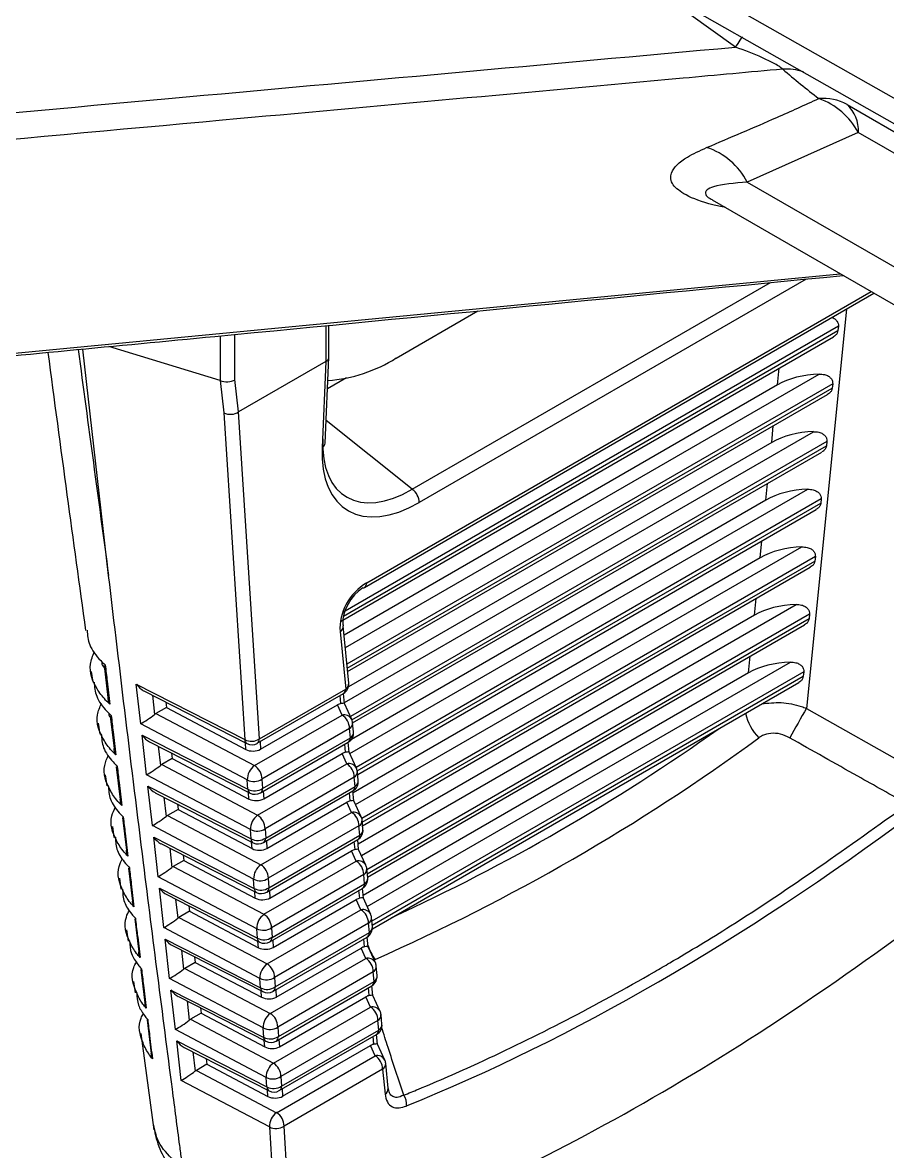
# Model space of a CAD drawing. Extents: x 11 to 120, y 2 to 94.
# Drawn here: x 21.77 to 22.577, y 70.063 to 71.116 of the extents above; entities that cross this region are included whole.
import ezdxf

# ---------------------------------------------------------------- set-up
doc = ezdxf.new("R2010")
doc.units = 0
doc.header["$MEASUREMENT"] = 0
doc.layers.add('OBJECT', color=7, linetype='CONTINUOUS')

msp = doc.modelspace()

# ---------------------------------------------------------------- linework, layer by layer
at = {"layer": 'OBJECT'}
for p, q in [((22.4349, 71.0931), (22.3534, 71.1516)), ((22.5389, 71.0395), (25.3101, 69.4397)), ((22.5494, 71.0135), (22.4457, 70.9672)), ((25.3194, 69.4144), (22.5494, 71.0135)), ((22.4457, 70.9672), (25.3156, 69.3104)), ((22.4127, 70.9509), (22.4129, 70.9508)), ((22.413, 70.9507), (25.3367, 69.2629)), ((21.6655, 70.7982), (22.5325, 70.8817)), ((22.1333, 70.6807), (22.4674, 70.8736)), ((22.5007, 70.8768), (22.1397, 70.6684)), ((22.0888, 70.5892), (22.564, 70.8635)), ((22.0908, 70.5934), (22.5614, 70.865)), ((22.1184, 70.8031), (22.1946, 70.8471)), ((22.5383, 70.8487), (22.5011, 70.4764)), ((22.0526, 70.8333), (22.0526, 70.7999)), ((22.0556, 70.804), (22.0556, 70.8336)), ((22.5309, 70.8329), (22.0684, 70.5659)), ((22.5309, 70.8329), (22.5304, 70.8288)), ((21.954, 70.8238), (21.954, 70.7823)), ((21.9679, 70.783), (21.9679, 70.8251)), ((22.0663, 70.5574), (22.5261, 70.8229)), ((22.0692, 70.5625), (22.5304, 70.8288)), ((21.8501, 70.6003), (21.8261, 70.8115)), ((21.954, 70.7823), (21.8503, 70.8138)), ((22.0526, 70.7999), (21.9713, 70.7529)), ((22.0526, 70.7999), (22.0492, 70.7196)), ((22.0521, 70.7237), (22.0556, 70.8039)), ((22.0526, 70.7999), (22.0526, 70.7999)), ((22.474, 70.7781), (22.4755, 70.7937)), ((21.9542, 70.7822), (21.9576, 70.752)), ((21.9713, 70.7529), (21.9679, 70.783)), ((22.0719, 70.7845), (22.0543, 70.7743)), ((22.474, 70.7781), (22.0697, 70.5447)), ((22.0709, 70.533), (22.513, 70.7882)), ((22.5255, 70.7791), (22.0724, 70.5176)), ((22.5255, 70.7791), (22.5251, 70.775)), ((22.0727, 70.5139), (22.5251, 70.775)), ((22.073, 70.5107), (22.5207, 70.7692)), ((21.9576, 70.752), (21.977, 70.4472)), ((21.9907, 70.4479), (21.9713, 70.7529)), ((22.1333, 70.6807), (22.053, 70.7448)), ((22.4686, 70.7244), (22.4701, 70.7399)), ((22.07, 70.4818), (22.5076, 70.7344)), ((22.5201, 70.7254), (22.0756, 70.4688)), ((22.5201, 70.7254), (22.5197, 70.7213)), ((22.4686, 70.7244), (22.0738, 70.4965)), ((22.077, 70.4658), (22.5197, 70.7213)), ((22.0777, 70.4628), (22.5154, 70.7154)), ((22.4632, 70.6706), (22.4647, 70.6862)), ((22.0751, 70.4342), (22.5022, 70.6807)), ((22.4632, 70.6706), (22.0765, 70.4474)), ((22.5147, 70.6717), (22.081, 70.4213)), ((22.082, 70.418), (22.5143, 70.6676)), ((22.5147, 70.6717), (22.5143, 70.6676)), ((22.0824, 70.4148), (22.51, 70.6617)), ((22.4578, 70.6169), (22.4594, 70.6325)), ((22.0805, 70.3867), (22.4968, 70.627)), ((22.4578, 70.6169), (22.0782, 70.3977)), ((22.5093, 70.6179), (22.0862, 70.3737)), ((22.0867, 70.3701), (22.5089, 70.6138)), ((22.5093, 70.6179), (22.5089, 70.6138)), ((22.087, 70.3669), (22.5046, 70.608)), ((22.4524, 70.5632), (22.454, 70.5787)), ((22.0859, 70.3391), (22.4914, 70.5732)), ((22.4524, 70.5632), (22.0829, 70.3498)), ((22.5039, 70.5642), (22.091, 70.3258)), ((22.0914, 70.3222), (22.5035, 70.5601)), ((22.5039, 70.5642), (22.5035, 70.5601)), ((22.066, 70.548), (22.0712, 70.4944)), ((22.0741, 70.4999), (22.0689, 70.5535)), ((22.0917, 70.319), (22.4992, 70.5542)), ((21.8459, 70.5163), (21.8494, 70.4864)), ((22.0913, 70.2916), (22.486, 70.5195)), ((22.447, 70.5094), (22.4486, 70.525)), ((21.8338, 70.5109), (21.8352, 70.5007)), ((22.447, 70.5094), (22.0875, 70.3019)), ((22.4986, 70.5105), (22.0957, 70.2779)), ((22.096, 70.2742), (22.4981, 70.5064)), ((22.4986, 70.5105), (22.4981, 70.5064)), ((21.8759, 70.4988), (21.977, 70.4472)), ((21.8801, 70.462), (21.8759, 70.4988)), ((21.9907, 70.4479), (22.0712, 70.4944)), ((22.0962, 70.2709), (22.4938, 70.5005)), ((21.8828, 70.4928), (21.9791, 70.4435)), ((21.8909, 70.4886), (21.893, 70.4706)), ((21.9887, 70.4438), (22.0691, 70.4902)), ((22.0667, 70.4808), (22.066, 70.4884)), ((22.0701, 70.4809), (22.0692, 70.4903)), ((21.904, 70.4771), (21.8942, 70.4715)), ((21.9034, 70.4822), (21.904, 70.4771)), ((21.904, 70.4771), (21.978, 70.4381)), ((21.9918, 70.4382), (22.0635, 70.4796)), ((22.0678, 70.4701), (22.0635, 70.4796)), ((22.0768, 70.4661), (22.0701, 70.4809)), ((22.5011, 70.4764), (22.6125, 70.4133)), ((21.8404, 70.4627), (21.8418, 70.4524)), ((21.8516, 70.4691), (21.8551, 70.439)), ((21.8942, 70.4715), (21.9861, 70.423)), ((21.9861, 70.423), (22.0678, 70.4701)), ((22.0785, 70.4544), (22.0777, 70.4629)), ((21.9794, 70.4096), (21.8801, 70.462)), ((22.0748, 70.4575), (21.9931, 70.4103)), ((22.0756, 70.449), (22.0748, 70.4575)), ((21.8813, 70.4513), (21.98, 70.4009)), ((21.8855, 70.4145), (21.8813, 70.4513)), ((21.8881, 70.4453), (21.9821, 70.3973)), ((21.978, 70.4381), (21.9777, 70.4443)), ((21.9913, 70.4453), (21.9918, 70.4382)), ((21.9916, 70.3975), (22.0736, 70.4448)), ((21.9937, 70.4017), (22.0756, 70.449)), ((22.0711, 70.4355), (22.0704, 70.443)), ((22.0745, 70.4355), (22.0736, 70.4448)), ((21.8963, 70.4411), (21.8984, 70.4231)), ((21.9088, 70.4347), (21.9094, 70.4296)), ((21.9947, 70.392), (22.0679, 70.4342)), ((22.0722, 70.4247), (22.0679, 70.4342)), ((22.0812, 70.4207), (22.0745, 70.4356)), ((21.8572, 70.4218), (21.8608, 70.3915)), ((21.9094, 70.4296), (21.8996, 70.424)), ((21.8996, 70.424), (21.9891, 70.3767)), ((21.9094, 70.4296), (21.981, 70.3918)), ((21.9891, 70.3767), (22.0722, 70.4247)), ((21.847, 70.4145), (21.8484, 70.4042)), ((21.9824, 70.3633), (21.8855, 70.4145)), ((21.98, 70.4009), (21.9794, 70.4096)), ((21.9931, 70.4103), (21.9937, 70.4017)), ((22.0792, 70.4121), (21.9961, 70.3641)), ((22.08, 70.4035), (22.0792, 70.4121)), ((22.0829, 70.409), (22.0821, 70.4176)), ((21.8867, 70.4038), (21.9829, 70.3546)), ((21.8909, 70.367), (21.8867, 70.4038)), ((21.9943, 70.3991), (21.9947, 70.392)), ((21.9946, 70.3512), (22.078, 70.3994)), ((21.9966, 70.3554), (22.08, 70.4035)), ((22.0789, 70.3902), (22.078, 70.3994)), ((21.8935, 70.3977), (21.985, 70.351)), ((21.9017, 70.3936), (21.9037, 70.3756)), ((21.981, 70.3918), (21.9806, 70.398)), ((21.9977, 70.3458), (22.0723, 70.3888)), ((22.0766, 70.3793), (22.0723, 70.3888)), ((22.0755, 70.3901), (22.0748, 70.3976)), ((22.0857, 70.3753), (22.0789, 70.3902)), ((21.9148, 70.3821), (21.905, 70.3764)), ((21.9142, 70.3872), (21.9148, 70.3821)), ((21.9148, 70.3821), (21.9839, 70.3456)), ((21.992, 70.3305), (22.0766, 70.3793)), ((21.8629, 70.3746), (21.8666, 70.3441)), ((21.905, 70.3764), (21.992, 70.3305)), ((22.0873, 70.3636), (22.0865, 70.3722)), ((21.8536, 70.3662), (21.855, 70.3559)), ((21.9853, 70.3171), (21.8909, 70.367)), ((21.9829, 70.3546), (21.9824, 70.3633)), ((21.9961, 70.3641), (21.9966, 70.3554)), ((22.0836, 70.3667), (21.999, 70.3179)), ((21.9996, 70.3091), (22.0845, 70.3581)), ((22.0845, 70.3581), (22.0836, 70.3667)), ((21.8921, 70.3563), (21.9859, 70.3084)), ((21.8963, 70.3194), (21.8921, 70.3563)), ((21.8989, 70.3502), (21.988, 70.3047)), ((21.9839, 70.3456), (21.9835, 70.3517)), ((21.9972, 70.3528), (21.9977, 70.3458)), ((21.9975, 70.305), (22.0824, 70.354)), ((22.0799, 70.3447), (22.0792, 70.3521)), ((22.0833, 70.3448), (22.0824, 70.354)), ((21.9071, 70.346), (21.9091, 70.3281)), ((21.9196, 70.3396), (21.9202, 70.3346)), ((22.0006, 70.2995), (22.0767, 70.3435)), ((22.081, 70.334), (22.0767, 70.3435)), ((22.0901, 70.33), (22.0833, 70.3448)), ((21.8687, 70.3273), (21.8723, 70.2967)), ((21.9202, 70.3346), (21.9103, 70.3289)), ((21.9103, 70.3289), (21.995, 70.2843)), ((21.9202, 70.3346), (21.9869, 70.2994)), ((21.995, 70.2843), (22.081, 70.334)), ((22.0918, 70.3182), (22.0909, 70.3268)), ((21.8602, 70.318), (21.8616, 70.3077)), ((21.9883, 70.2709), (21.8963, 70.3194)), ((21.9859, 70.3084), (21.9853, 70.3171)), ((21.999, 70.3179), (21.9996, 70.3091)), ((22.088, 70.3213), (22.002, 70.2716)), ((22.0889, 70.3127), (22.088, 70.3213)), ((21.8975, 70.3088), (21.9888, 70.2621)), ((21.9016, 70.2719), (21.8975, 70.3088)), ((21.9869, 70.2994), (21.9865, 70.3055)), ((22.0002, 70.3065), (22.0006, 70.2995)), ((22.0004, 70.2587), (22.0868, 70.3085)), ((22.0025, 70.2628), (22.0889, 70.3127)), ((22.0843, 70.2993), (22.0836, 70.3067)), ((22.0878, 70.2994), (22.0869, 70.3086)), ((21.9043, 70.3027), (21.9909, 70.2584)), ((21.9125, 70.2985), (21.9145, 70.2806)), ((22.0036, 70.2533), (22.0811, 70.2981)), ((22.0854, 70.2886), (22.0811, 70.2981)), ((22.0945, 70.2846), (22.0877, 70.2994)), ((21.9255, 70.2871), (21.9157, 70.2814)), ((21.925, 70.2921), (21.9255, 70.2871)), ((21.9255, 70.2871), (21.9898, 70.2531)), ((21.9979, 70.238), (22.0854, 70.2886)), ((21.8744, 70.2801), (21.8781, 70.2492)), ((21.9157, 70.2814), (21.9979, 70.238)), ((22.0924, 70.2759), (22.0049, 70.2254)), ((22.0933, 70.2673), (22.0924, 70.2759)), ((22.0962, 70.2727), (22.0953, 70.2814)), ((21.8668, 70.2698), (21.8682, 70.2594)), ((21.9912, 70.2246), (21.9016, 70.2719)), ((21.9888, 70.2621), (21.9883, 70.2709)), ((22.002, 70.2716), (22.0025, 70.2628)), ((22.0034, 70.2124), (22.0912, 70.2631)), ((22.0055, 70.2166), (22.0933, 70.2673)), ((22.0922, 70.254), (22.0913, 70.2631)), ((21.9028, 70.2612), (21.9918, 70.2158)), ((21.907, 70.2244), (21.9028, 70.2612)), ((21.9097, 70.2552), (21.9938, 70.2122)), ((21.9898, 70.2531), (21.9894, 70.2592)), ((22.0031, 70.2602), (22.0036, 70.2533)), ((22.0065, 70.2071), (22.0855, 70.2527)), ((22.0899, 70.2432), (22.0855, 70.2527)), ((22.0888, 70.2539), (22.088, 70.2613)), ((22.0989, 70.2392), (22.0922, 70.254)), ((21.9179, 70.251), (21.9199, 70.2331)), ((21.9303, 70.2446), (21.9309, 70.2395)), ((22.0008, 70.1918), (22.0899, 70.2432)), ((21.8802, 70.2329), (21.8839, 70.2019)), ((21.9309, 70.2395), (21.9211, 70.2339)), ((21.9211, 70.2339), (22.0008, 70.1918)), ((21.9309, 70.2395), (21.9928, 70.2069)), ((22.1006, 70.2273), (22.0997, 70.236)), ((21.8734, 70.2215), (21.8748, 70.2112)), ((21.9941, 70.1784), (21.907, 70.2244)), ((21.9918, 70.2158), (21.9912, 70.2246)), ((22.0049, 70.2254), (22.0055, 70.2166)), ((22.0969, 70.2306), (22.0078, 70.1792)), ((22.0084, 70.1703), (22.0977, 70.2218)), ((22.0977, 70.2218), (22.0969, 70.2306)), ((21.9082, 70.2137), (21.9947, 70.1695)), ((21.9124, 70.1769), (21.9082, 70.2137)), ((21.9928, 70.2069), (21.9924, 70.2129)), ((22.0061, 70.214), (22.0065, 70.2071)), ((22.0063, 70.1661), (22.0956, 70.2177)), ((22.0932, 70.2085), (22.0925, 70.2159)), ((22.0966, 70.2086), (22.0957, 70.2177)), ((21.9151, 70.2077), (21.9968, 70.1659)), ((21.9232, 70.2035), (21.9253, 70.1855)), ((22.0095, 70.1608), (22.0899, 70.2073)), ((22.0943, 70.1978), (22.0899, 70.2073)), ((22.1033, 70.1938), (22.0966, 70.2086)), ((21.9363, 70.192), (21.9265, 70.1864)), ((21.9357, 70.1971), (21.9363, 70.192)), ((21.9363, 70.192), (21.9957, 70.1607)), ((22.0038, 70.1456), (22.0943, 70.1978)), ((22.105, 70.1819), (22.1042, 70.1906)), ((21.886, 70.1858), (21.8898, 70.1545)), ((21.9265, 70.1864), (22.0038, 70.1456)), ((21.9947, 70.1695), (21.9941, 70.1784)), ((22.0078, 70.1792), (22.0084, 70.1703)), ((22.1013, 70.1852), (22.0108, 70.1329)), ((22.1021, 70.1764), (22.1013, 70.1852)), ((21.88, 70.1733), (21.8924, 70.0832)), ((21.9971, 70.1322), (21.9124, 70.1769)), ((22.009, 70.1677), (22.0095, 70.1608)), ((22.0093, 70.1199), (22.1001, 70.1723)), ((22.0114, 70.124), (22.1021, 70.1764)), ((22.0976, 70.1632), (22.0969, 70.1704)), ((22.101, 70.1632), (22.1001, 70.1723)), ((21.9136, 70.1662), (21.9977, 70.1233)), ((21.9178, 70.1294), (21.9136, 70.1662)), ((21.9204, 70.1601), (21.9997, 70.1196)), ((21.9957, 70.1607), (21.9953, 70.1666)), ((22.0124, 70.1146), (22.0944, 70.1619)), ((22.0987, 70.1524), (22.0944, 70.1619)), ((22.1077, 70.1484), (22.101, 70.1633)), ((21.9286, 70.156), (21.9307, 70.138)), ((21.9411, 70.1496), (21.9417, 70.1445)), ((22.0067, 70.0993), (22.0987, 70.1524)), ((21.9417, 70.1445), (21.9319, 70.1388)), ((21.9319, 70.1388), (22.0067, 70.0993)), ((21.9417, 70.1445), (21.9987, 70.1144)), ((22.1057, 70.1398), (22.0137, 70.0867)), ((22.1057, 70.1398), (22.1079, 70.1166)), ((22.1108, 70.1221), (22.1086, 70.1453)), ((22, 70.086), (21.9178, 70.1294)), ((21.9977, 70.1233), (21.9971, 70.1322)), ((22.0108, 70.1329), (22.0114, 70.124)), ((21.9987, 70.1144), (21.9983, 70.1204)), ((22.012, 70.1214), (22.0124, 70.1146)), ((22.1114, 70.1201), (22.111, 70.1217)), ((22, 70.086), (22.0061, 69.99)), ((22.0198, 69.992), (22.0137, 70.0867))]:
    msp.add_line(p, q, dxfattribs=at)
at = {"layer": 'OBJECT', "flags": 128}
for points in [[(20.973, 71.9571), (21.1376, 71.8639), (21.8428, 71.4646), (24.3174, 70.0637)], [(21.0338, 71.8994), (21.7015, 71.521), (24.3426, 70.0247)], [(22.4349, 71.0931), (22.4372, 71.0965), (22.4393, 71.0995), (22.4412, 71.1022), (22.4415, 71.1027)], [(22.0685, 70.5549), (22.0688, 70.554), (22.0689, 70.5535)]]:
    msp.add_lwpolyline(points, dxfattribs=at)
at = {"layer": 'OBJECT'}
for centre, radius, start, end in [((22.4826, 71.0246), 0.048, 71.1294, 94.4176), ((23.0813, 71.7786), 0.9282, 229.5308, 232.2076), ((22.5166, 70.9997), 0.0456, 60.6472, 95.0914), ((22.4908, 70.9824), 0.0663, 27.9345, 70.8768), ((22.517, 71.0155), 0.0325, 356.5262, 47.5283), ((22.3877, 70.9376), 0.0651, 27.0753, 71.9405), ((22.0439, 70.922), 0.1403, 274.3817, 302.0948), ((22.0471, 70.7242), 0.00503, 294.343, 354.2644), ((22.1244, 70.6681), 0.0154, 0.8625, 54.4995), ((22.087, 70.5923), 0.00353, 274.6149, 299.6685), ((22.086, 70.5932), 0.00483, 304.9396, 2.2698), ((22.0626, 70.5533), 0.00633, 302.8989, 1.4099), ((22.0641, 70.4989), 0.01, 299.9973, 5.5533), ((22.0664, 70.4942), 0.0048, 304.7323, 2.4719), ((22.068, 70.4996), 0.0061, 301.6684, 2.6445), ((24.1834, 69.4967), 1.9468, 149.7841, 150.7164), ((22.0696, 70.462), 0.00832, 29.7624, 102.6039), ((22.0595, 70.4573), 0.0153, 0.7156, 57.2499), ((22.0714, 70.4628), 0.00634, 302.9073, 1.4055), ((22.0677, 70.462), 0.01, 5.5533, 24.4463), ((22.4949, 70.4845), 0.0524, 194.0463, 222.8228), ((22.0686, 70.4535), 0.01, 299.9973, 5.5533), ((22.0722, 70.4543), 0.00634, 302.9084, 1.4044), ((21.3286, 71.995), 1.8851, 294.6317, 305.363), ((21.9832, 70.4593), 0.0136, 242.8629, 303.3767), ((21.9814, 70.4473), 0.00441, 181.3045, 238.2455), ((21.9837, 70.4524), 0.01, 242.9367, 299.9973), ((21.9859, 70.4477), 0.0048, 304.7323, 2.4719), ((22.0708, 70.4488), 0.0048, 304.7339, 2.4673), ((21.3289, 71.9889), 1.9087, 293.7837, 306.2109), ((21.9953, 70.41), 0.0159, 125.3835, 181.4257), ((21.9779, 70.4101), 0.0153, 0.7156, 57.2499), ((22.074, 70.4166), 0.00832, 29.7526, 102.6136), ((22.064, 70.4119), 0.0152, 0.7144, 57.2529), ((22.0721, 70.4166), 0.01, 5.5533, 24.4463), ((21.9856, 70.4217), 0.0136, 242.8571, 303.382), ((22.0758, 70.4174), 0.00633, 302.897, 1.4117), ((21.9862, 70.413), 0.0136, 242.8563, 303.3788), ((21.9844, 70.401), 0.00441, 181.3075, 238.2376), ((21.9889, 70.4015), 0.0048, 304.7339, 2.4673), ((22.073, 70.4081), 0.01, 299.9973, 5.5533), ((22.0752, 70.4033), 0.0048, 304.7417, 2.4677), ((22.0766, 70.4089), 0.00633, 302.897, 1.4117), ((21.9866, 70.4062), 0.01, 242.9367, 299.9973), ((22.0784, 70.3712), 0.00832, 29.7628, 102.6035), ((22.0684, 70.3665), 0.0153, 0.7156, 57.2499), ((21.9983, 70.3637), 0.0159, 125.3818, 181.4258), ((21.9808, 70.3639), 0.0152, 0.7144, 57.2529), ((22.0802, 70.372), 0.00634, 302.909, 1.4039), ((22.0766, 70.3712), 0.01, 5.5533, 24.4463), ((21.9886, 70.3755), 0.0136, 242.8571, 303.382), ((22.0774, 70.3626), 0.01, 299.9973, 5.5533), ((22.0797, 70.3579), 0.0048, 304.731, 2.4702), ((22.081, 70.3634), 0.00634, 302.9073, 1.4055), ((21.9891, 70.3668), 0.0136, 242.857, 303.3826), ((21.9873, 70.3547), 0.00441, 181.3121, 238.2322), ((21.9896, 70.3599), 0.01, 242.9367, 299.9973), ((21.9918, 70.3552), 0.0048, 304.7417, 2.4677), ((22.0012, 70.3175), 0.0159, 125.3822, 181.4254), ((21.9838, 70.3177), 0.0153, 0.7156, 57.2499), ((22.0828, 70.3258), 0.00832, 29.7624, 102.6039), ((22.0728, 70.3211), 0.0153, 0.7156, 57.2499), ((22.0846, 70.3266), 0.00634, 302.9073, 1.4055), ((22.081, 70.3258), 0.01, 5.5533, 24.4463), ((21.9915, 70.3292), 0.0136, 242.8563, 303.3788), ((22.0818, 70.3172), 0.01, 299.9973, 5.5533), ((22.0854, 70.318), 0.00634, 302.909, 1.4039), ((21.9921, 70.3205), 0.0136, 242.8571, 303.382), ((21.9903, 70.3085), 0.00441, 181.3154, 238.2289), ((21.9925, 70.3136), 0.01, 242.9367, 299.9973), ((21.9948, 70.3089), 0.0048, 304.731, 2.4702), ((22.0841, 70.3125), 0.0048, 304.7346, 2.4695), ((22.0042, 70.2713), 0.0159, 125.385, 181.4243), ((21.9867, 70.2714), 0.0153, 0.7156, 57.2499), ((22.0873, 70.2804), 0.00832, 29.7596, 102.6069), ((22.0772, 70.2757), 0.0153, 0.7152, 57.2521), ((22.0854, 70.2804), 0.01, 5.5533, 24.4463), ((22.0862, 70.2718), 0.01, 299.9973, 5.5533), ((22.089, 70.2813), 0.00633, 302.8967, 1.4117), ((22.0898, 70.2726), 0.00634, 302.9071, 1.4058), ((21.9945, 70.283), 0.0136, 242.8568, 303.3821), ((21.995, 70.2742), 0.0136, 242.8629, 303.3767), ((21.9977, 70.2626), 0.0048, 304.7346, 2.4695), ((22.0885, 70.2671), 0.0048, 304.7323, 2.4719), ((21.9932, 70.2622), 0.00441, 181.3121, 238.2322), ((21.9955, 70.2673), 0.01, 242.9367, 299.9973), ((22.1358, 70.269), 0.0458, 196.9454, 215.7453), ((22.0917, 70.2351), 0.00832, 29.7628, 102.6035), ((22.0816, 70.2304), 0.0153, 0.7156, 57.2499), ((22.0071, 70.225), 0.0159, 125.3812, 181.4266), ((21.9896, 70.2252), 0.0153, 0.7152, 57.2521), ((22.0934, 70.2359), 0.00634, 302.909, 1.4039), ((22.0898, 70.2351), 0.01, 5.5533, 24.4463), ((21.9974, 70.2368), 0.0136, 242.8536, 303.3854), ((22.0906, 70.2264), 0.01, 299.9973, 5.5533), ((22.0929, 70.2216), 0.0048, 304.7462, 2.4633), ((22.0943, 70.2272), 0.00633, 302.8968, 1.4119), ((21.998, 70.2279), 0.0136, 242.8563, 303.3793), ((21.9962, 70.2159), 0.00441, 181.3069, 238.2374), ((21.9984, 70.2211), 0.01, 242.9367, 299.9973), ((22.0007, 70.2164), 0.0048, 304.7323, 2.4719), ((22.0101, 70.1788), 0.0159, 125.3823, 181.427), ((21.9926, 70.179), 0.0153, 0.7156, 57.2499), ((22.0961, 70.1897), 0.00832, 29.7655, 102.6007), ((22.086, 70.185), 0.0153, 0.7156, 57.2499), ((22.0978, 70.1905), 0.00634, 302.9073, 1.4055), ((22.0942, 70.1897), 0.01, 5.5533, 24.4463), ((22.0004, 70.1905), 0.0136, 242.8627, 303.3762), ((22.0951, 70.1809), 0.01, 299.9973, 5.5533), ((22.0987, 70.1817), 0.00634, 302.9059, 1.4069), ((22.0009, 70.1817), 0.0136, 242.8574, 303.3821), ((21.9991, 70.1696), 0.00441, 181.3113, 238.2322), ((22.0036, 70.1701), 0.0048, 304.7462, 2.4633), ((22.0973, 70.1762), 0.0048, 304.7318, 2.4724), ((22.0013, 70.1748), 0.01, 242.9367, 299.9973), ((22.1006, 70.1446), 0.00805, 28.3123, 104.0542), ((22.0904, 70.1396), 0.0153, 0.7133, 57.2522), ((22.0986, 70.1443), 0.01, 5.5533, 24.4463), ((22.013, 70.1326), 0.0159, 125.385, 181.4243), ((21.9955, 70.1327), 0.0153, 0.7156, 57.2499), ((22.1022, 70.1451), 0.00634, 302.9084, 1.4044), ((22.0033, 70.1443), 0.0136, 242.8569, 303.382), ((22.0039, 70.1354), 0.0136, 242.8568, 303.3827), ((22.0021, 70.1234), 0.00441, 181.3113, 238.2322), ((22.0043, 70.1285), 0.01, 242.9367, 299.9973), ((22.0066, 70.1238), 0.0048, 304.7318, 2.4724), ((22.1047, 70.1218), 0.0061, 301.6671, 2.6458), ((22.1141, 70.1074), 0.0139, 352.4639, 36.172), ((22.016, 70.0864), 0.0159, 125.3812, 181.4266), ((21.9985, 70.0865), 0.0153, 0.7133, 57.2522), ((22.0062, 70.0981), 0.0136, 242.8563, 303.3787)]:
    msp.add_arc(centre, radius, start, end, dxfattribs=at)
for centre, major_axis, ratio, start_param, end_param in [((22.9345, 73.0593), (-1.7566, 14.6383), 0.094069, 1.713697, 1.728284), ((22.0456, 70.8042), (0.01, -0.00021), 0.593676, 5.510532, 6.29593), ((21.9609, 70.7199), (-0.0072, 0.0624), 0.110772, 6.208863, 6.235043), ((21.9609, 70.787), (0.00999, 0.00056), 0.611383, 3.944845, 5.463282), ((22.5163, 70.7531), (0.0602, -0.0001), 0.582929, 1.627585, 2.352515), ((21.9643, 70.7572), (0.00996, 0.00088), 0.657558, 3.926517, 5.438599), ((21.9807, 70.6119), (-0.0092, 0.1411), 0.052174, 0.02575, 0.032105), ((22.138, 70.7803), (0.067, 0.1062), 0.54181, 2.386027, 3.949227), ((22.511, 70.6994), (0.0602, -0.0001), 0.582929, 1.627585, 2.352515), ((22.1451, 70.7758), (0.0732, 0.1141), 0.544414, 2.390031, 3.953231), ((22.5056, 70.6457), (0.0602, -0.0001), 0.582929, 1.627585, 2.352515), ((22.5002, 70.5919), (0.0602, -0.0001), 0.582929, 1.627585, 2.352515), ((22.0994, 70.5615), (0.0231, 0.0327), 0.746254, 1.016584, 2.42811), ((22.0924, 70.566), (0.0172, 0.0247), 0.671525, 1.018401, 2.429927), ((22.4948, 70.5382), (0.0602, -0.0001), 0.582929, 1.627585, 2.352515), ((22.4894, 70.4845), (0.0602, -0.0001), 0.582929, 1.627585, 2.352515), ((21.8826, 70.5041), (-0.008, 0.0116), 0.599529, 1.609086, 2.301254), ((22.0633, 70.4718), (0.0068, 0.00838), 0.543452, 0.550853, 0.957114), ((22.0603, 70.4783), (0.00979, 0.00262), 0.107022, 6.265381, 7.11643), ((21.8867, 70.4672), (0.00933, 0.00637), 0.079382, 3.868413, 5.38685), ((21.8942, 70.4633), (0.00501, 0.00866), 0.577652, 0.786964, 0.960864), ((21.888, 70.4566), (-0.008, 0.0116), 0.599529, 1.609086, 2.301254), ((21.9847, 70.4424), (0.01, 0), 0.585374, 3.981212, 5.493294), ((22.0677, 70.4264), (0.0068, 0.00838), 0.543452, 0.550853, 0.957114), ((22.0647, 70.4329), (0.00979, 0.00262), 0.107022, 6.265381, 7.11643), ((21.8921, 70.4197), (0.00933, 0.00637), 0.079382, 3.868413, 5.38685), ((21.8996, 70.4158), (0.00501, 0.00866), 0.577652, 0.786964, 0.960864), ((21.8933, 70.4091), (-0.008, 0.0116), 0.599529, 1.609086, 2.301254), ((21.9877, 70.3962), (0.01, 0), 0.585374, 3.981212, 5.493294), ((22.0721, 70.381), (0.0068, 0.00838), 0.543452, 0.550853, 0.957114), ((22.0691, 70.3875), (0.00979, 0.00262), 0.107022, 6.265381, 7.11643), ((22.444, 71.9467), (1.1655, 1.8319), 0.546187, 3.795705, 4.104734), ((21.8975, 70.3722), (0.00933, 0.00637), 0.079382, 3.868413, 5.38685), ((21.905, 70.3683), (0.00501, 0.00866), 0.577652, 0.786964, 0.960864), ((21.8987, 70.3615), (-0.008, 0.0116), 0.599529, 1.609086, 2.301254), ((21.9906, 70.3499), (0.01, 0), 0.585374, 3.981212, 5.493294), ((22.0765, 70.3356), (0.0068, 0.00838), 0.543452, 0.550853, 0.957114), ((22.0736, 70.3421), (0.00979, 0.00262), 0.107022, 6.265381, 7.11643), ((21.9029, 70.3247), (0.00933, 0.00637), 0.079382, 3.868413, 5.38685), ((21.9103, 70.3208), (0.00501, 0.00866), 0.577652, 0.786964, 0.960864), ((21.9041, 70.314), (-0.008, 0.0116), 0.599529, 1.609086, 2.301254), ((22.4415, 71.8941), (1.2039, 1.8907), 0.546175, 3.768895, 4.132403), ((21.9936, 70.3037), (0.01, 0), 0.585374, 3.981212, 5.493294), ((22.0809, 70.2902), (0.0068, 0.00838), 0.543452, 0.550853, 0.957114), ((22.078, 70.2968), (0.00979, 0.00262), 0.107022, 6.265381, 7.11643), ((21.9083, 70.2772), (0.00933, 0.00637), 0.079382, 3.868413, 5.38685), ((21.9157, 70.2732), (0.00501, 0.00866), 0.577652, 0.786964, 0.960864), ((21.9095, 70.2665), (-0.008, 0.0116), 0.599529, 1.609086, 2.301254), ((21.9965, 70.2575), (0.01, 0), 0.585374, 3.981212, 5.493294), ((22.0853, 70.2449), (0.0068, 0.00838), 0.543452, 0.550853, 0.957114), ((22.0824, 70.2514), (0.00979, 0.00262), 0.107022, 6.265381, 7.11643), ((21.9137, 70.2297), (0.00933, 0.00637), 0.079382, 3.868413, 5.38685), ((21.9211, 70.2257), (0.00501, 0.00866), 0.577652, 0.786964, 0.960864), ((21.9149, 70.219), (-0.008, 0.0116), 0.599529, 1.609086, 2.301254), ((21.9995, 70.2113), (0.01, 0), 0.585374, 3.981212, 5.493294), ((22.0898, 70.1995), (0.0068, 0.00838), 0.543452, 0.550853, 0.957114), ((22.0868, 70.206), (0.00979, 0.00262), 0.107022, 6.265381, 7.11643), ((21.919, 70.1821), (0.00933, 0.00637), 0.079382, 3.868413, 5.38685), ((21.9265, 70.1782), (0.00501, 0.00866), 0.577652, 0.786964, 0.960864), ((21.9203, 70.1715), (-0.008, 0.0116), 0.599529, 1.609086, 2.301254), ((22.0024, 70.165), (0.01, 0), 0.585374, 3.981212, 5.493294), ((22.0942, 70.1541), (0.0068, 0.00838), 0.543452, 0.550853, 0.957114), ((22.0912, 70.1606), (0.00979, 0.00262), 0.107022, 6.265381, 7.11643), ((21.9244, 70.1346), (0.00933, 0.00637), 0.079382, 3.868413, 5.38685), ((21.9319, 70.1307), (0.00501, 0.00866), 0.577652, 0.786964, 0.960864), ((22.0054, 70.1188), (0.01, 0), 0.585374, 3.981212, 5.493294)]:
    msp.add_ellipse(centre, major_axis=major_axis, ratio=ratio, start_param=start_param, end_param=end_param, dxfattribs=at)
for points, knots in [([(21.3491, 70.9944), (21.5347, 71.0113), (21.8964, 71.0443), (22.2585, 71.0771), (22.4349, 71.0931)], [0, 0, 0, 0, 0.513008, 1, 1, 1, 1]), ([(22.4789, 71.0725), (22.4778, 71.0734), (22.4756, 71.0752), (22.469, 71.079), (22.4553, 71.0854), (22.4433, 71.0899), (22.4349, 71.0931)], [0, 0, 0, 0, 0.128046, 0.255389, 0.479323, 1, 1, 1, 1]), ([(22.4789, 71.0725), (22.4479, 71.0697), (22.2737, 71.0537), (21.9023, 71.02), (21.5623, 70.9888), (21.3653, 70.9708)], [0, 0, 0, 0, 0.083466, 0.469044, 1, 1, 1, 1]), ([(22.4079, 70.9994), (22.4298, 71.0087), (22.4649, 71.0235), (22.4996, 71.0392), (22.5126, 71.0451)], [0, 0, 0, 0, 0.624895, 1, 1, 1, 1]), ([(22.4252, 70.9437), (22.4213, 70.9444), (22.4065, 70.9473), (22.3878, 70.9546), (22.3744, 70.9651), (22.3734, 70.9776), (22.3862, 70.9895), (22.4015, 70.9965), (22.4079, 70.9994)], [0, 0, 0, 0, 0.0624701, 0.233218, 0.3842137, 0.5581762, 0.8176351, 1, 1, 1, 1]), ([(22.4457, 70.9672), (22.4339, 70.9662), (22.4181, 70.9648), (22.4074, 70.9601), (22.4062, 70.9563), (22.4088, 70.953), (22.4124, 70.9512), (22.4131, 70.9509)], [0, 0, 0, 0, 0.505846, 0.678385, 0.852193, 0.970905, 1, 1, 1, 1]), ([(21.6738, 70.7969), (21.7656, 70.8057), (22.053, 70.8332), (22.3399, 70.8611), (22.5353, 70.8801)], [0, 0, 0, 0, 0.319363, 1, 1, 1, 1]), ([(22.5247, 70.8408), (22.5254, 70.8406), (22.5272, 70.84), (22.5293, 70.838), (22.5308, 70.8355), (22.5308, 70.8337), (22.5309, 70.8329)], [0, 0, 0, 0, 0.205702, 0.47896, 0.753712, 1, 1, 1, 1]), ([(22.5304, 70.8288), (22.5302, 70.8279), (22.5298, 70.8262), (22.5282, 70.8242), (22.5267, 70.8233), (22.5261, 70.823)], [0, 0, 0, 0, 0.359205, 0.716865, 1, 1, 1, 1]), ([(21.7934, 70.8084), (21.7993, 70.7641), (21.8108, 70.6777), (21.8227, 70.5911), (21.8286, 70.5489)], [0, 0, 0, 0, 0.512697, 1, 1, 1, 1]), ([(22.513, 70.7882), (22.5146, 70.7881), (22.5176, 70.788), (22.5214, 70.7865), (22.5239, 70.7843), (22.5254, 70.7818), (22.5255, 70.78), (22.5255, 70.7791)], [0, 0, 0, 0, 0.2782962, 0.4907959, 0.6659749, 0.8421109, 1, 1, 1, 1]), ([(22.5251, 70.775), (22.5249, 70.7742), (22.5245, 70.7725), (22.5228, 70.7705), (22.5213, 70.7696), (22.5207, 70.7692)], [0, 0, 0, 0, 0.359205, 0.716865, 1, 1, 1, 1]), ([(22.5076, 70.7344), (22.5093, 70.7344), (22.5122, 70.7343), (22.516, 70.7327), (22.5186, 70.7306), (22.52, 70.728), (22.5201, 70.7263), (22.5201, 70.7254)], [0, 0, 0, 0, 0.278302, 0.490791, 0.665972, 0.842109, 1, 1, 1, 1]), ([(22.5197, 70.7213), (22.5195, 70.7204), (22.5191, 70.7187), (22.5174, 70.7167), (22.516, 70.7159), (22.5153, 70.7155)], [0, 0, 0, 0, 0.3591613, 0.7168443, 1, 1, 1, 1]), ([(22.5022, 70.6807), (22.5039, 70.6807), (22.5069, 70.6805), (22.5106, 70.679), (22.5132, 70.6769), (22.5147, 70.6743), (22.5147, 70.6725), (22.5147, 70.6717)], [0, 0, 0, 0, 0.278302, 0.490791, 0.665972, 0.842109, 1, 1, 1, 1]), ([(22.5143, 70.6676), (22.5141, 70.6667), (22.5137, 70.665), (22.512, 70.663), (22.5106, 70.6621), (22.5099, 70.6618)], [0, 0, 0, 0, 0.3591613, 0.7168443, 1, 1, 1, 1]), ([(22.4968, 70.627), (22.4985, 70.6269), (22.5015, 70.6268), (22.5052, 70.6253), (22.5078, 70.6231), (22.5093, 70.6206), (22.5093, 70.6188), (22.5093, 70.6179)], [0, 0, 0, 0, 0.278302, 0.490791, 0.665972, 0.842109, 1, 1, 1, 1]), ([(22.5089, 70.6138), (22.5087, 70.613), (22.5083, 70.6113), (22.5067, 70.6093), (22.5052, 70.6084), (22.5045, 70.608)], [0, 0, 0, 0, 0.3591613, 0.7168443, 1, 1, 1, 1]), ([(21.9182, 70.0554), (21.9176, 70.0598), (21.9147, 70.0818), (21.9027, 70.1741), (21.8798, 70.3518), (21.8607, 70.511), (21.8501, 70.6003)], [0, 0, 0, 0, 0.024147, 0.120738, 0.507103, 1, 1, 1, 1]), ([(22.4914, 70.5732), (22.4931, 70.5732), (22.4961, 70.5731), (22.4999, 70.5715), (22.5024, 70.5694), (22.5039, 70.5668), (22.5039, 70.5651), (22.5039, 70.5642)], [0, 0, 0, 0, 0.278303, 0.490791, 0.665972, 0.842109, 1, 1, 1, 1]), ([(22.5035, 70.5601), (22.5033, 70.5592), (22.5029, 70.5575), (22.5013, 70.5555), (22.4998, 70.5547), (22.4992, 70.5543)], [0, 0, 0, 0, 0.3591613, 0.7168443, 1, 1, 1, 1]), ([(21.83, 70.5492), (21.8304, 70.5446), (21.8312, 70.5347), (21.8394, 70.5241), (21.8455, 70.5182), (21.8469, 70.5169)], [0, 0, 0, 0, 0.3965499, 0.8606395, 1, 1, 1, 1]), ([(21.8513, 70.4802), (21.8499, 70.4815), (21.8451, 70.4861), (21.8363, 70.4981), (21.8306, 70.5139), (21.8353, 70.5254), (21.8369, 70.5294)], [0, 0, 0, 0, 0.090454, 0.316027, 0.767278, 1, 1, 1, 1]), ([(21.8437, 70.52), (21.8437, 70.5197), (21.8433, 70.5176), (21.8449, 70.5156), (21.8462, 70.5139)], [0, 0, 0, 0, 0.165349, 1, 1, 1, 1]), ([(21.8469, 70.5169), (21.8475, 70.5118), (21.849, 70.4996), (21.8504, 70.4874), (21.8513, 70.4802)], [0, 0, 0, 0, 0.412557, 1, 1, 1, 1]), ([(22.486, 70.5195), (22.4877, 70.5195), (22.4907, 70.5193), (22.4945, 70.5178), (22.497, 70.5157), (22.4985, 70.5131), (22.4985, 70.5113), (22.4986, 70.5105)], [0, 0, 0, 0, 0.278303, 0.490792, 0.665974, 0.842141, 1, 1, 1, 1]), ([(22.4981, 70.5064), (22.4979, 70.5055), (22.4975, 70.5038), (22.4959, 70.5018), (22.4944, 70.5009), (22.4938, 70.5006)], [0, 0, 0, 0, 0.359162, 0.716844, 1, 1, 1, 1]), ([(21.8366, 70.5009), (21.8369, 70.4964), (21.8377, 70.4869), (21.8454, 70.4766), (21.8512, 70.4709), (21.8525, 70.4696)], [0, 0, 0, 0, 0.4015445, 0.8580825, 1, 1, 1, 1]), ([(21.8513, 70.4802), (21.8512, 70.4802), (21.8505, 70.4817), (21.8496, 70.4838), (21.8495, 70.4859), (21.8495, 70.4864)], [0, 0, 0, 0, 0.019934, 0.747608, 1, 1, 1, 1]), ([(21.8568, 70.4329), (21.8555, 70.4342), (21.8509, 70.4389), (21.8425, 70.4509), (21.8371, 70.4664), (21.8419, 70.4775), (21.8434, 70.4811)], [0, 0, 0, 0, 0.091099, 0.3218508, 0.7835389, 1, 1, 1, 1]), ([(22.4593, 70.4806), (22.4653, 70.4813), (22.4773, 70.4827), (22.4919, 70.4798), (22.4995, 70.477), (22.5011, 70.4764)], [0, 0, 0, 0, 0.44304, 0.885225, 1, 1, 1, 1]), ([(21.8502, 70.4719), (21.8502, 70.4716), (21.8499, 70.4702), (21.8509, 70.4689), (21.8517, 70.4678)], [0, 0, 0, 0, 0.210334, 1, 1, 1, 1]), ([(21.8525, 70.4696), (21.8531, 70.4646), (21.8545, 70.4523), (21.856, 70.4401), (21.8568, 70.4329)], [0, 0, 0, 0, 0.412532, 1, 1, 1, 1]), ([(21.8432, 70.4526), (21.8435, 70.4483), (21.8441, 70.4391), (21.8515, 70.4291), (21.8568, 70.4237), (21.8581, 70.4223)], [0, 0, 0, 0, 0.407341, 0.855322, 1, 1, 1, 1]), ([(22.4853, 70.4489), (22.4825, 70.4503), (22.4769, 70.4529), (22.4678, 70.4535), (22.4609, 70.4517), (22.4576, 70.4496), (22.4565, 70.4489)], [0, 0, 0, 0, 0.2889384, 0.5787694, 0.8519438, 1, 1, 1, 1]), ([(22.5955, 70.387), (22.5799, 70.3957), (22.5432, 70.4162), (22.5065, 70.437), (22.4853, 70.4489)], [0, 0, 0, 0, 0.422662, 1, 1, 1, 1]), ([(21.8625, 70.3857), (21.8612, 70.387), (21.8567, 70.3916), (21.8486, 70.4037), (21.8437, 70.4189), (21.8485, 70.4296), (21.85, 70.4328)], [0, 0, 0, 0, 0.0917705, 0.3279584, 0.8005995, 1, 1, 1, 1]), ([(21.8568, 70.4329), (21.8568, 70.433), (21.8561, 70.4343), (21.8553, 70.4364), (21.8552, 70.4384), (21.8552, 70.439)], [0, 0, 0, 0, 0.020552, 0.722033, 1, 1, 1, 1]), ([(21.8581, 70.4223), (21.8587, 70.4173), (21.8601, 70.4051), (21.8616, 70.3928), (21.8625, 70.3857)], [0, 0, 0, 0, 0.412495, 1, 1, 1, 1]), ([(21.8498, 70.4044), (21.8501, 70.4001), (21.8506, 70.3913), (21.8575, 70.3816), (21.8625, 70.3764), (21.8637, 70.3751)], [0, 0, 0, 0, 0.414043, 0.852326, 1, 1, 1, 1]), ([(21.8625, 70.3857), (21.8624, 70.3857), (21.862, 70.3867), (21.8611, 70.3886), (21.861, 70.3906), (21.8609, 70.3915)], [0, 0, 0, 0, 0.021344, 0.540969, 1, 1, 1, 1]), ([(21.8681, 70.3384), (21.8669, 70.3397), (21.8625, 70.3444), (21.8548, 70.3566), (21.8502, 70.3714), (21.8551, 70.3817), (21.8565, 70.3846)], [0, 0, 0, 0, 0.092469, 0.334366, 0.818519, 1, 1, 1, 1]), ([(22.1253, 70.1156), (22.1299, 70.1174), (22.153, 70.1269), (22.2305, 70.1608), (22.309, 70.2014), (22.3877, 70.2473), (22.4665, 70.2948), (22.5404, 70.3477), (22.5955, 70.387)], [0, 0, 0, 0, 0.029967, 0.149857, 0.5, 0.529967, 0.649857, 1, 1, 1, 1]), ([(21.8637, 70.3751), (21.8643, 70.37), (21.8658, 70.3578), (21.8672, 70.3456), (21.8681, 70.3384)], [0, 0, 0, 0, 0.4124702, 1, 1, 1, 1]), ([(21.8564, 70.3561), (21.8566, 70.3519), (21.8571, 70.3435), (21.8636, 70.3342), (21.8682, 70.3291), (21.8694, 70.3278)], [0, 0, 0, 0, 0.421766, 0.849064, 1, 1, 1, 1]), ([(21.8737, 70.2912), (21.8726, 70.2925), (21.8684, 70.2972), (21.8611, 70.3094), (21.8568, 70.3239), (21.8618, 70.3339), (21.863, 70.3363)], [0, 0, 0, 0, 0.093194, 0.341098, 0.837363, 1, 1, 1, 1]), ([(21.8681, 70.3384), (21.8681, 70.3385), (21.8676, 70.3394), (21.8669, 70.3412), (21.8667, 70.3431), (21.8667, 70.3441)], [0, 0, 0, 0, 0.0221062, 0.5009503, 1, 1, 1, 1]), ([(21.8694, 70.3278), (21.87, 70.3228), (21.8714, 70.3106), (21.8729, 70.2984), (21.8737, 70.2912)], [0, 0, 0, 0, 0.4124332, 1, 1, 1, 1]), ([(21.863, 70.3079), (21.8632, 70.3038), (21.8637, 70.2957), (21.8697, 70.2867), (21.8739, 70.2819), (21.875, 70.2806)], [0, 0, 0, 0, 0.4306559, 0.8454944, 1, 1, 1, 1]), ([(21.8737, 70.2912), (21.8737, 70.2912), (21.8734, 70.292), (21.8726, 70.2938), (21.8725, 70.2956), (21.8724, 70.2967)], [0, 0, 0, 0, 0.022932, 0.457544, 1, 1, 1, 1]), ([(21.8794, 70.244), (21.8783, 70.2453), (21.8743, 70.25), (21.8674, 70.2622), (21.8635, 70.2764), (21.8684, 70.286), (21.8695, 70.2881)], [0, 0, 0, 0, 0.093949, 0.34818, 0.857204, 1, 1, 1, 1]), ([(21.875, 70.2806), (21.8756, 70.2756), (21.8771, 70.2634), (21.8786, 70.2512), (21.8794, 70.244)], [0, 0, 0, 0, 0.4123962, 1, 1, 1, 1]), ([(21.8697, 70.2596), (21.8698, 70.2556), (21.8702, 70.2479), (21.8759, 70.2393), (21.8796, 70.2347), (21.8807, 70.2334)], [0, 0, 0, 0, 0.440879, 0.841571, 1, 1, 1, 1]), ([(21.8794, 70.244), (21.8794, 70.244), (21.8791, 70.2447), (21.8784, 70.2464), (21.8783, 70.2482), (21.8782, 70.2493)], [0, 0, 0, 0, 0.023938, 0.410127, 1, 1, 1, 1]), ([(21.8852, 70.1968), (21.8841, 70.1981), (21.8802, 70.2028), (21.8737, 70.2151), (21.8701, 70.229), (21.8751, 70.2382), (21.876, 70.2399)], [0, 0, 0, 0, 0.094734, 0.355638, 0.878125, 1, 1, 1, 1]), ([(21.8802, 70.233), (21.8802, 70.233), (21.8801, 70.233), (21.8805, 70.2333), (21.8807, 70.2334), (21.8807, 70.2334)], [0, 0, 0, 0, 0.666017, 0.977139, 1, 1, 1, 1]), ([(21.8807, 70.2334), (21.8813, 70.2284), (21.8828, 70.2162), (21.8843, 70.204), (21.8852, 70.1968)], [0, 0, 0, 0, 0.412352, 1, 1, 1, 1]), ([(21.8763, 70.2114), (21.8765, 70.2074), (21.8768, 70.2001), (21.882, 70.1918), (21.8854, 70.1875), (21.8865, 70.1862)], [0, 0, 0, 0, 0.4526432, 0.8372386, 1, 1, 1, 1]), ([(21.8852, 70.1968), (21.8851, 70.1968), (21.8849, 70.1974), (21.8842, 70.1991), (21.8841, 70.2007), (21.884, 70.2019)], [0, 0, 0, 0, 0.02494, 0.358143, 1, 1, 1, 1]), ([(21.8909, 70.1496), (21.8899, 70.1509), (21.8862, 70.1556), (21.88, 70.168), (21.8768, 70.1815), (21.8817, 70.1903), (21.8825, 70.1917)], [0, 0, 0, 0, 0.095555, 0.363505, 0.900218, 1, 1, 1, 1]), ([(21.886, 70.1858), (21.886, 70.1858), (21.8859, 70.1859), (21.8863, 70.1861), (21.8864, 70.1862), (21.8865, 70.1862)], [0, 0, 0, 0, 0.728449, 0.976198, 1, 1, 1, 1]), ([(21.8865, 70.1862), (21.8871, 70.1812), (21.8885, 70.169), (21.89, 70.1568), (21.8909, 70.1496)], [0, 0, 0, 0, 0.412308, 1, 1, 1, 1]), ([(22.1253, 70.1156), (22.1204, 70.1304), (22.1136, 70.1515), (22.1067, 70.1727), (22.1047, 70.179)], [0, 0, 0, 0, 0.704032, 1, 1, 1, 1]), ([(21.8909, 70.1496), (21.8909, 70.1497), (21.8907, 70.1501), (21.8901, 70.1517), (21.89, 70.1533), (21.8899, 70.1545)], [0, 0, 0, 0, 0.026004, 0.3008889, 1, 1, 1, 1]), ([(22.1079, 70.1166), (22.1085, 70.114), (22.1095, 70.1087), (22.1144, 70.1043), (22.1207, 70.1032), (22.1256, 70.1048), (22.1278, 70.1055)], [0, 0, 0, 0, 0.261885, 0.524406, 0.776422, 1, 1, 1, 1]), ([(22.1113, 70.1201), (22.1112, 70.1202), (22.111, 70.1205), (22.111, 70.1217), (22.1109, 70.1223)], [0, 0, 0, 0, 0.438014, 1, 1, 1, 1]), ([(22.1253, 70.1156), (22.1232, 70.1146), (22.1194, 70.1129), (22.1149, 70.1141), (22.1122, 70.1166), (22.1116, 70.1193), (22.1114, 70.1201)], [0, 0, 0, 0, 0.345437, 0.613734, 0.88246, 1, 1, 1, 1]), ([(21.8917, 70.088), (21.8931, 70.0812), (21.8959, 70.0676), (21.9058, 70.0495), (21.9187, 70.0343), (21.9294, 70.0271), (21.9347, 70.0236)], [0, 0, 0, 0, 0.258946, 0.516517, 0.765539, 1, 1, 1, 1]), ([(21.9134, 70.0526), (21.9076, 70.058), (21.8964, 70.0686), (21.8934, 70.0817), (21.8919, 70.0881)], [0, 0, 0, 0, 0.516026, 1, 1, 1, 1])]:
    msp.add_open_spline(points, degree=3, knots=knots, dxfattribs=at)

doc.saveas('drawing.dxf')
